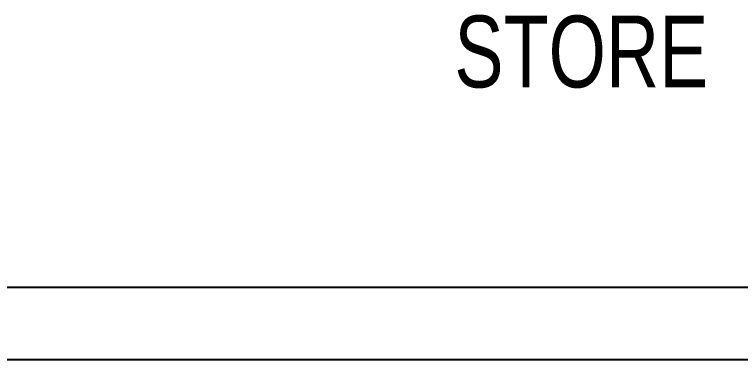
# Model space of a CAD drawing. Header units: feet. Extents: x 3164909 to 3172211, y -5464209 to -5452594.
# Drawn here: x 3169562 to 3170572, y -5454495 to -5454015 of the extents above; entities that cross this region are included whole.
import ezdxf

# ---------------------------------------------------------------- set-up
doc = ezdxf.new("R2010")
doc.units = ezdxf.units.FT
doc.header["$LTSCALE"] = 33
doc.header["$MEASUREMENT"] = 0
doc.layers.add('LENS-PARTITION', color=21, linetype='Continuous', lineweight=25)
doc.layers.add('LENS-TEXT', color=31, linetype='Continuous', lineweight=5)
doc.styles.add('LK TXT', font='GILC____.TTF', dxfattribs={"height": 100})

msp = doc.modelspace()

# ---------------------------------------------------------------- linework, layer by layer
at = {"layer": 'LENS-PARTITION'}
msp.add_lwpolyline([(3171693.405370807, -5454394.796527591), (3169452.444978148, -5454394.796527591), (3169452.444978148, -5454494.79652759), (3171672.62777223, -5454494.79652759)], close=True, dxfattribs=at)

# ---------------------------------------------------------------- texts
at = {"layer": 'LENS-TEXT', "color": 0, "linetype": 'Continuous', "ltscale": 3, "insert": (3170350.66615385, -5454066.748373223), "char_height": 100, "attachment_point": 5, "style": 'LK TXT'}
msp.add_mtext_dynamic_manual_height_columns('STORE', width=1099.486866972408, gutter_width=0.9999999999999992, heights=[0], dxfattribs=at)

doc.saveas('drawing.dxf')
